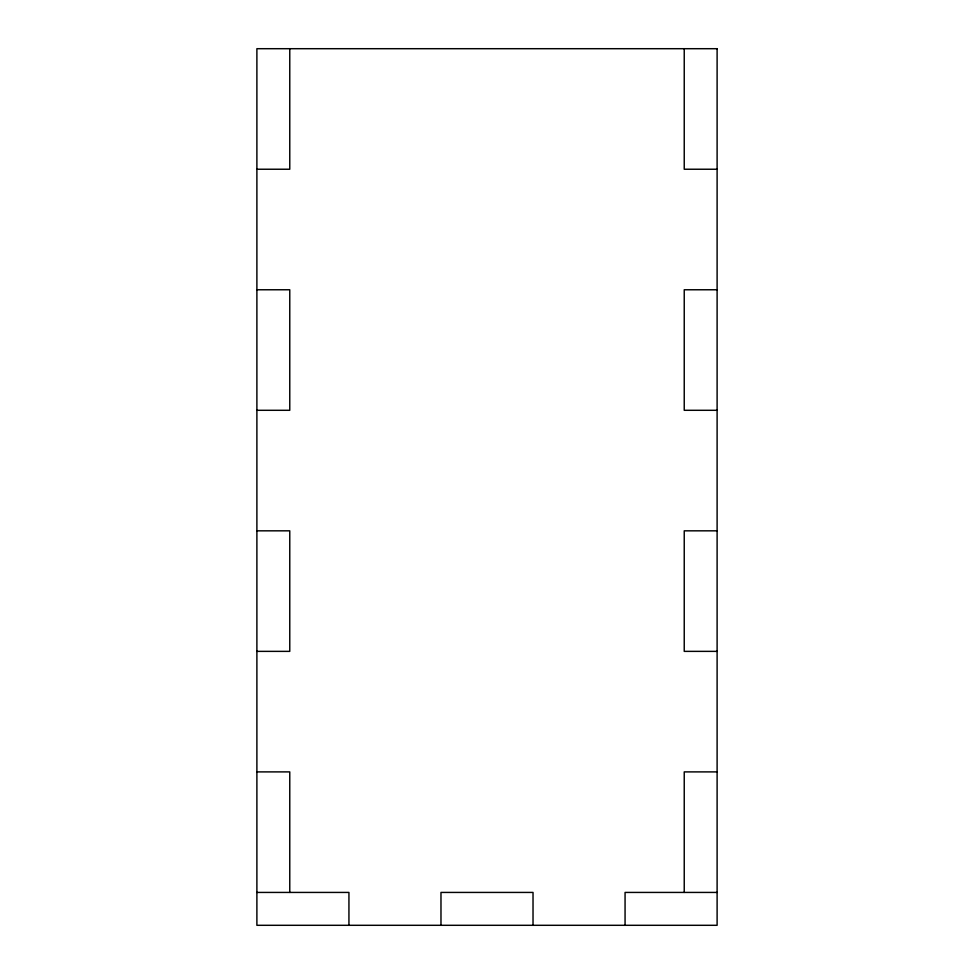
<?xml version="1.0" encoding="UTF-8"?>
<svg xmlns="http://www.w3.org/2000/svg" width="974" height="974" viewBox="0 0 974 974"><rect width="100%" height="100%" fill="white"/><g stroke="black" fill="none" stroke-linecap="round" stroke-linejoin="round"><path stroke-width="1.46" d="M256.892 169.233L289.765 169.233L289.765 48.7M717.107 169.233L684.235 169.233L684.235 48.7M256.892 289.765L289.765 289.765L289.765 410.298L256.892 410.298M717.107 289.765L684.235 289.765L684.235 410.298L717.107 410.298M256.892 530.83L289.765 530.83L289.765 651.363L256.892 651.363M717.107 530.83L684.235 530.83L684.235 651.363L717.107 651.363M256.892 771.895L289.765 771.895L289.765 892.428M717.107 771.895L684.235 771.895L684.235 892.428M256.892 892.428L348.936 892.428L348.936 925.3M717.107 892.428L625.064 892.428L625.064 925.3M533.022 925.3L533.022 892.428L440.978 892.428L440.978 925.3M717.107 48.7L256.892 48.7L256.892 925.3L717.107 925.3L717.107 48.7"/></g></svg>
